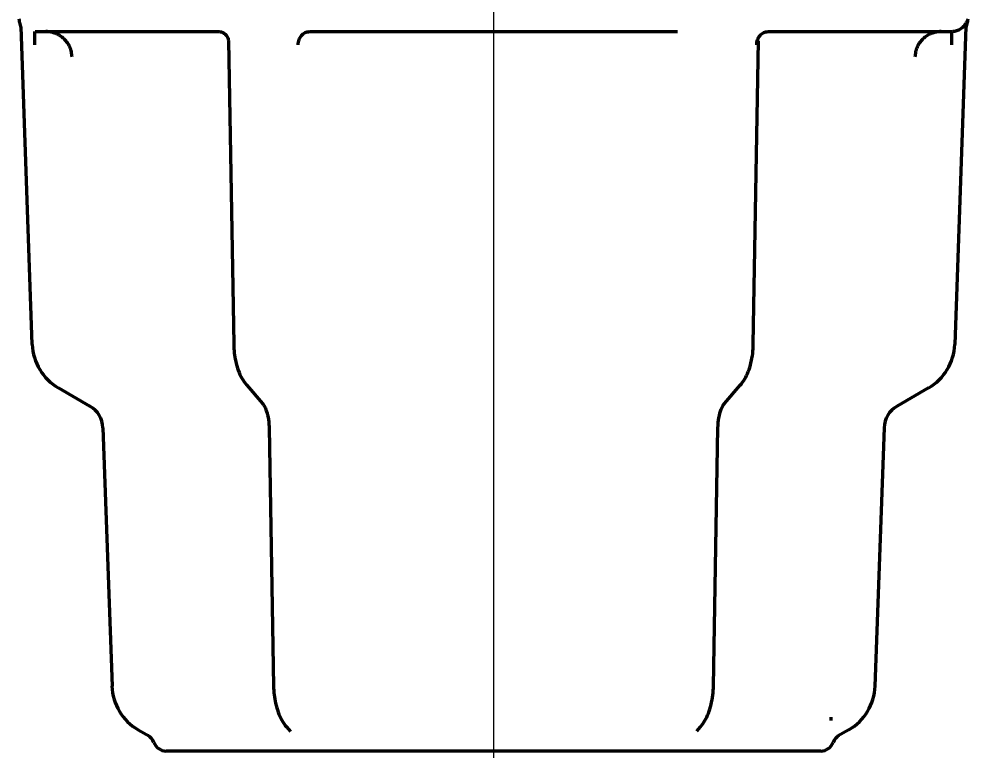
# Model space of a CAD drawing. Header units: inches. Extents: x -3022 to 7311, y 343 to 5680.
# Drawn here: x 3026.67 to 3062.96, y 1692.65 to 1720.64 of the extents above; entities that cross this region are included whole.
import ezdxf

# ---------------------------------------------------------------- set-up
doc = ezdxf.new("R2010")
doc.units = ezdxf.units.IN

# ---------------------------------------------------------------- blocks, each defined once
blk = doc.blocks.new('A$C773D0E90')
at = {"color": 4}
blk.add_line((0, 50), (0, -50), dxfattribs=at)

msp = doc.modelspace()

# ---------------------------------------------------------------- linework, layer by layer
at = {"linetype": 'Continuous', "lineweight": 70}
for p, q in [((3027.183, 1708.193), (3026.759, 1720.331)), ((3027.287, 1720.153), (3034.32, 1720.153)), ((3037.785, 1720.153), (3051.852, 1720.153)), ((3055.316, 1720.153), (3062.349, 1720.153)), ((3062.877, 1720.331), (3062.453, 1708.193)), ((3034.682, 1719.798), (3034.884, 1708.202)), ((3054.752, 1708.202), (3054.954, 1719.795)), ((3028.182, 1706.531), (3029.386, 1705.836)), ((3035.381, 1706.637), (3035.983, 1705.941)), ((3053.653, 1705.941), (3054.255, 1706.637)), ((3061.454, 1706.531), (3060.25, 1705.836)), ((3029.886, 1705.005), (3030.231, 1695.128)), ((3036.236, 1705.013), (3036.408, 1695.137)), ((3053.228, 1695.137), (3053.4, 1705.013)), ((3059.75, 1705.005), (3059.405, 1695.128)), ((3031.229, 1693.466), (3031.658, 1693.218)), ((3036.905, 1693.572), (3037.057, 1693.396)), ((3052.588, 1693.406), (3052.731, 1693.572)), ((3058.407, 1693.466), (3057.978, 1693.218)), ((3044.818, 1692.653), (3032.301, 1692.653)), ((3057.335, 1692.653), (3044.818, 1692.653))]:
    msp.add_line(p, q, dxfattribs=at)
for centre, radius, start, end in [((3027.173, 1720.653), 0.5, 182, 204.2309), ((3062.463, 1720.653), 0.5, 335.7765, 358), ((3029.182, 1708.263), 2, 182, 240), ((3060.454, 1708.263), 2, 300, 358), ((3028.886, 1704.97), 1, 2, 60), ((3060.75, 1704.97), 1, 120, 178), ((3032.229, 1695.198), 2, 182, 240), ((3057.407, 1695.198), 2, 300, 358), ((3032.301, 1693.153), 0.5, 200.0285, 270), ((3057.335, 1693.153), 0.5, 270, 339.9977)]:
    msp.add_arc(centre, radius, start, end, dxfattribs=at)
for centre, major_axis, start_param, end_param in [((3026.262, 1720.241), (0.5, 0.017), 6.264222, 6.673752), ((3063.374, 1720.241), (-0.5, 0.017), 5.892826, 6.302146), ((3031.361, 1692.813), (-0.25, -0.433), 2.439074, 3.141589), ((3058.275, 1692.813), (0.25, -0.433), 3.141596, 3.844093)]:
    msp.add_ellipse(centre, major_axis=major_axis, ratio=1, start_param=start_param, end_param=end_param, dxfattribs=at)
for points, knots in [([(3062.919, 1720.532), (3062.918, 1720.531), (3062.908, 1720.515), (3062.891, 1720.481), (3062.82, 1720.371), (3062.699, 1720.253), (3062.516, 1720.174), (3062.422, 1720.157), (3062.386, 1720.155), (3062.385, 1720.154)], [0, 0, 0, 0, 0.004767, 0.096659, 0.325412, 0.72867, 0.899543, 0.996171, 1, 1, 1, 1]), ([(3027.283, 1719.653), (3027.283, 1719.686), (3027.283, 1719.719), (3027.283, 1719.783), (3027.283, 1719.814), (3027.284, 1719.875), (3027.284, 1719.904), (3027.284, 1719.958), (3027.284, 1719.984), (3027.284, 1720.03), (3027.284, 1720.051), (3027.284, 1720.087), (3027.284, 1720.103), (3027.285, 1720.128), (3027.285, 1720.137), (3027.285, 1720.15), (3027.285, 1720.153), (3027.284, 1720.153)], [0, 0, 0, 0, 0.126112, 0.126112, 0.252224, 0.252224, 0.378336, 0.378336, 0.504447, 0.504447, 0.630559, 0.630559, 0.756671, 0.756671, 0.882783, 0.882783, 1, 1, 1, 1]), ([(3028.703, 1719.188), (3028.701, 1719.253), (3028.692, 1719.316), (3028.671, 1719.409), (3028.662, 1719.44), (3028.647, 1719.486), (3028.641, 1719.501), (3028.63, 1719.531), (3028.623, 1719.546), (3028.591, 1719.619), (3028.56, 1719.674), (3028.514, 1719.74), (3028.504, 1719.753), (3028.485, 1719.778), (3028.474, 1719.791), (3028.443, 1719.827), (3028.421, 1719.851), (3028.352, 1719.917), (3028.303, 1719.957), (3028.235, 1720), (3028.221, 1720.009), (3028.194, 1720.025), (3028.152, 1720.048), (3028.079, 1720.082), (3028.019, 1720.103), (3027.973, 1720.116), (3027.958, 1720.121), (3027.927, 1720.128), (3027.911, 1720.132), (3027.832, 1720.147), (3027.768, 1720.153), (3027.704, 1720.153)], [0, 0, 0, 0, 0.125, 0.125, 0.1875, 0.1875, 0.21875, 0.21875, 0.25, 0.25, 0.375, 0.375, 0.40625, 0.40625, 0.4375, 0.4375, 0.5, 0.5, 0.625, 0.625, 0.65625, 0.65625, 0.6875, 0.75, 0.8125, 0.8125, 0.84375, 0.84375, 0.875, 0.875, 1, 1, 1, 1]), ([(3034.314, 1720.153), (3034.317, 1720.153), (3034.335, 1720.154), (3034.414, 1720.145), (3034.541, 1720.082), (3034.648, 1719.96), (3034.681, 1719.836), (3034.681, 1719.803), (3034.68, 1719.797)], [0, 0, 0, 0, 0.042942, 0.202075, 0.419814, 0.707844, 0.946963, 1, 1, 1, 1]), ([(3037.35, 1719.653), (3037.35, 1719.686), (3037.353, 1719.719), (3037.364, 1719.783), (3037.372, 1719.814), (3037.394, 1719.875), (3037.407, 1719.904), (3037.439, 1719.958), (3037.457, 1719.984), (3037.497, 1720.03), (3037.519, 1720.051), (3037.566, 1720.087), (3037.591, 1720.103), (3037.644, 1720.128), (3037.671, 1720.137), (3037.727, 1720.15), (3037.755, 1720.153), (3037.783, 1720.153)], [0, 0, 0, 0, 0.125, 0.125, 0.25, 0.25, 0.375, 0.375, 0.5, 0.5, 0.625, 0.625, 0.75, 0.75, 0.875, 0.875, 1, 1, 1, 1]), ([(3054.885, 1719.653), (3054.885, 1719.686), (3054.887, 1719.719), (3054.898, 1719.783), (3054.906, 1719.814), (3054.928, 1719.875), (3054.941, 1719.904), (3054.973, 1719.958), (3054.991, 1719.984), (3055.031, 1720.03), (3055.053, 1720.051), (3055.1, 1720.087), (3055.125, 1720.103), (3055.177, 1720.128), (3055.204, 1720.137), (3055.26, 1720.15), (3055.288, 1720.153), (3055.316, 1720.153)], [0, 0, 0, 0, 0.125, 0.125, 0.25, 0.25, 0.375, 0.375, 0.5, 0.5, 0.625, 0.625, 0.75, 0.75, 0.875, 0.875, 1, 1, 1, 1]), ([(3061.932, 1720.153), (3061.9, 1720.153), (3061.868, 1720.152), (3061.804, 1720.145), (3061.772, 1720.141), (3061.679, 1720.123), (3061.618, 1720.105), (3061.529, 1720.069), (3061.499, 1720.055), (3061.442, 1720.026), (3061.415, 1720.01), (3061.335, 1719.958), (3061.285, 1719.918), (3061.192, 1719.829), (3061.15, 1719.78), (3061.104, 1719.714), (3061.095, 1719.701), (3061.078, 1719.674), (3061.054, 1719.632), (3061.018, 1719.561), (3060.995, 1719.502), (3060.979, 1719.456), (3060.975, 1719.441), (3060.966, 1719.41), (3060.962, 1719.394), (3060.944, 1719.316), (3060.935, 1719.253), (3060.933, 1719.188)], [0, 0, 0, 0, 0.0625, 0.0625, 0.125, 0.125, 0.25, 0.25, 0.3125, 0.3125, 0.375, 0.375, 0.5, 0.5, 0.625, 0.625, 0.65625, 0.65625, 0.6875, 0.75, 0.8125, 0.8125, 0.84375, 0.84375, 0.875, 0.875, 1, 1, 1, 1]), ([(3062.349, 1719.653), (3062.349, 1719.686), (3062.349, 1719.719), (3062.349, 1719.783), (3062.349, 1719.814), (3062.349, 1719.875), (3062.349, 1719.904), (3062.349, 1719.958), (3062.349, 1719.984), (3062.349, 1720.03), (3062.349, 1720.051), (3062.349, 1720.087), (3062.349, 1720.103), (3062.349, 1720.128), (3062.349, 1720.137), (3062.349, 1720.15), (3062.349, 1720.153), (3062.349, 1720.153)], [0, 0, 0, 0, 0.126169, 0.126169, 0.252337, 0.252337, 0.378506, 0.378506, 0.504674, 0.504674, 0.630843, 0.630843, 0.757011, 0.757011, 0.88318, 0.88318, 1, 1, 1, 1]), ([(3034.884, 1708.202), (3034.889, 1707.971), (3034.943, 1707.508), (3035.132, 1706.976), (3035.313, 1706.717), (3035.381, 1706.637)], [0, 0, 0, 0, 0.367562, 0.786887, 1, 1, 1, 1]), ([(3054.255, 1706.637), (3054.379, 1706.788), (3054.589, 1707.142), (3054.725, 1707.719), (3054.75, 1708.084), (3054.752, 1708.202)], [0, 0, 0, 0, 0.38864, 0.808212, 1, 1, 1, 1]), ([(3035.983, 1705.941), (3036.013, 1705.91), (3036.07, 1705.819), (3036.168, 1705.571), (3036.222, 1705.285), (3036.234, 1705.091), (3036.236, 1705.013)], [0, 0, 0, 0, 0.25742, 0.520679, 0.814892, 1, 1, 1, 1]), ([(3053.4, 1705.013), (3053.404, 1705.148), (3053.427, 1705.399), (3053.515, 1705.715), (3053.604, 1705.879), (3053.642, 1705.929), (3053.653, 1705.941)], [0, 0, 0, 0, 0.311118, 0.632555, 0.89109, 1, 1, 1, 1]), ([(3036.408, 1695.137), (3036.413, 1694.905), (3036.466, 1694.443), (3036.656, 1693.911), (3036.837, 1693.652), (3036.905, 1693.572)], [0, 0, 0, 0, 0.367562, 0.786887, 1, 1, 1, 1]), ([(3052.731, 1693.572), (3052.855, 1693.723), (3053.065, 1694.077), (3053.201, 1694.654), (3053.226, 1695.019), (3053.228, 1695.137)], [0, 0, 0, 0, 0.38864, 0.808212, 1, 1, 1, 1])]:
    msp.add_open_spline(points, degree=3, knots=knots, dxfattribs=at)
msp.add_open_spline([(3057.72, 1693.952), (3057.719, 1693.908), (3057.718, 1693.865), (3057.717, 1693.822)], degree=3, dxfattribs=at)

# ---------------------------------------------------------------- block references
msp.add_blockref('A$C773D0E90', (3044.818, 1722.653))

doc.saveas('drawing.dxf')
